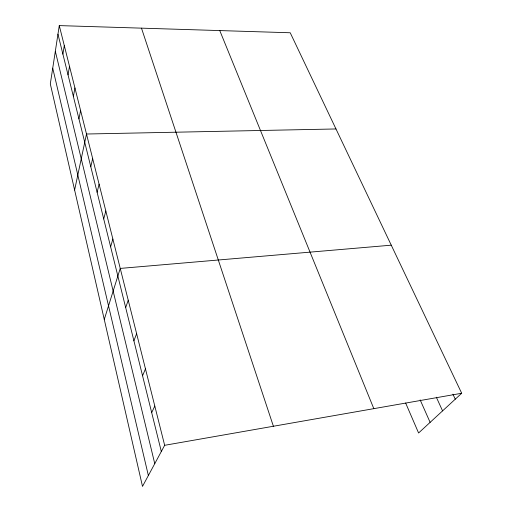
<?xml version="1.0" encoding="UTF-8"?>
<svg xmlns="http://www.w3.org/2000/svg" width="512" height="512" viewBox="0 0 512 512"><rect width="100%" height="100%" fill="white"/><g stroke="black" fill="none" stroke-linecap="round" stroke-linejoin="round"><path stroke-width="0.77" d="M59.277 25.6L50.31 83.91L142.502 486.4L164.659 445.306L59.277 25.6L290.227 32.762L461.69 393.261L418.592 432.992L405.645 403.021M62.893 54.125L64.294 45.574M68.032 74.861L69.51 66.349M73.376 96.429L74.938 87.981M78.938 118.899L80.602 110.515M74.618 190.029L86.502 134.016L335.981 128.96M90.79 166.746L92.659 158.547M97.107 192.262L99.091 184.173M103.712 218.925L105.824 210.97M110.624 246.822L112.864 239.021M104.262 319.469L120.243 268.416L391.258 245.178M125.683 307.622L128.23 300.211M133.907 340.826L136.627 333.658M142.56 375.776L145.472 368.89M151.686 412.621L154.803 406.054M164.659 445.306L461.69 393.261M452.922 394.182L455.27 399.187M436.339 397.21L442.573 410.886M420.154 399.898L430.118 422.368M219.77 30.579L373.824 408.659M141.478 28.147L273.395 426.253M57.958 34.189L161.318 451.507M55.328 51.264L154.758 463.674M52.73 68.154L148.365 475.52"/></g></svg>
